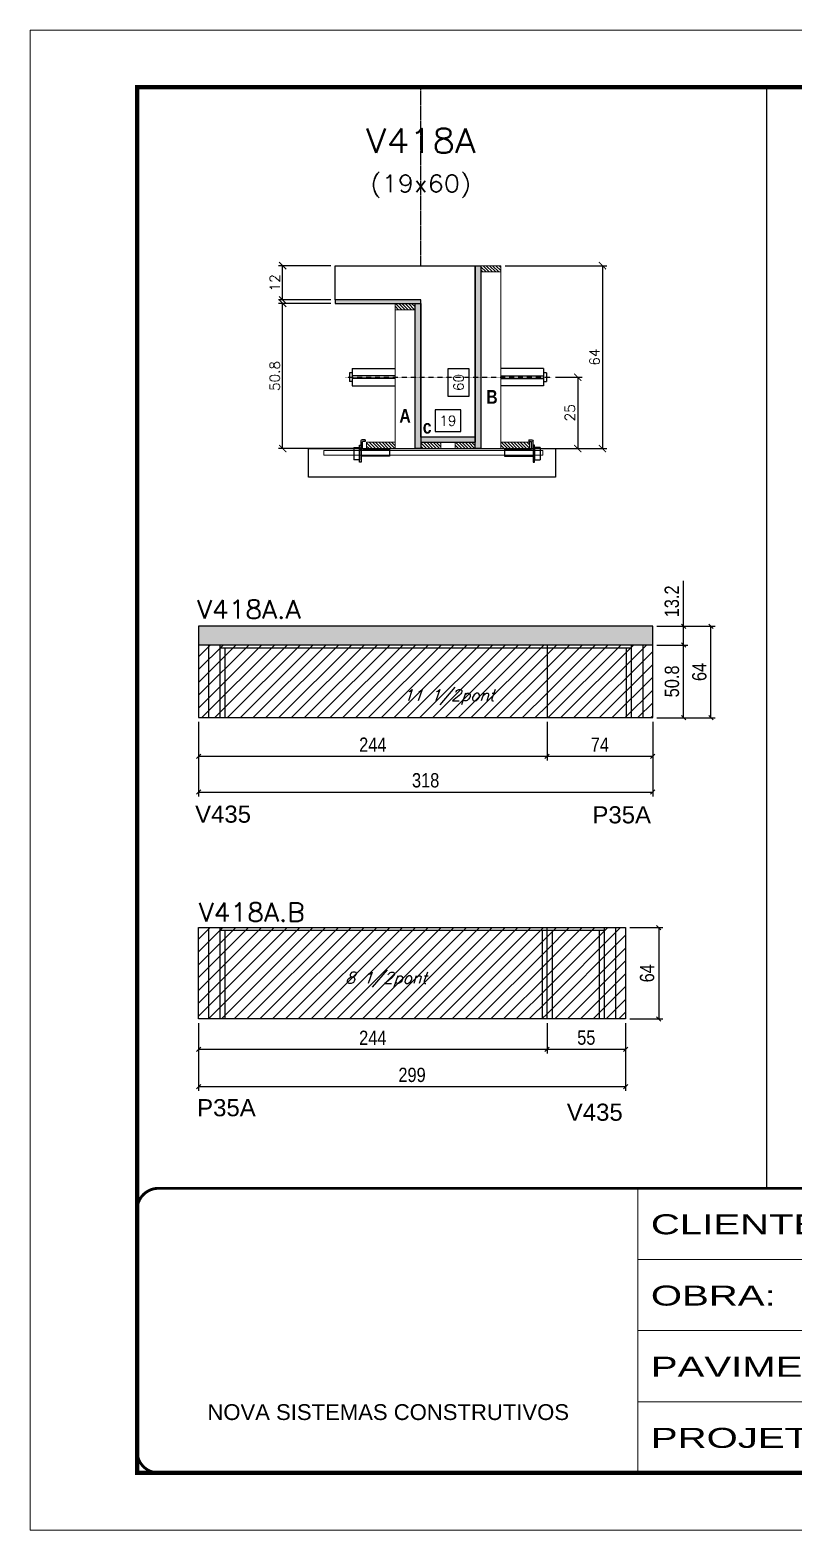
# Model space of a CAD drawing. Extents: x 137137 to 143418, y 10464 to 34486.
# Drawn here: x 140307 to 140842, y 24247 to 25297 of the extents above; entities that cross this region are included whole.
import ezdxf
from ezdxf.enums import TextEntityAlignment as Align

# ---------------------------------------------------------------- set-up
doc = ezdxf.new("R2010")
doc.units = 0
for name, pattern in [('CONTINUO', [0]), ('DASHED', [0.75, 0.5, -0.25]), ('HIDDEN', [0.375, 0.25, -0.125])]:
    doc.linetypes.add(name, pattern=pattern)
for name, color, linetype in [('5', 5, 'Continuous'), ('barrote', 251, 'Continuous'), ('COTA', 241, 'Continuous'), ('Cota Seção (2x)', 4, 'Continuous'), ('detalhes', 4, 'Continuous'), ('Painéis', 200, 'Continuous'), ('presilha', 1, 'Continuous'), ('Reaproveitamento', 251, 'Continuous'), ('SARR_2.2x7', 40, 'Continuous'), ('SARR_3.5x7', 81, 'Continuous'), ('TENSOR', 3, 'Continuous'), ('texto', 7, 'Continuous'), ('Texto de Titulo', 7, 'Continuous'), ('Texto Qtd Sarr', 242, 'Continuous')]:
    doc.layers.add(name, color=color, linetype=linetype)
for name, color, linetype, lineweight in [('CONCRETO', 251, 'Continuous', 25), ('Folhas', 255, 'Continuous', 9), ('Hachura', 251, 'Continuous', 9), ('Madeira', 126, 'Continuous', 18), ('SARRAFO DE PRESSAO', 251, 'DASHED', 9), ('SCO-___-LAJ', 2, 'Continuous', 0), ('Texto Seção', 7, 'Continuous', 15)]:
    doc.layers.add(name, color=color, linetype=linetype, lineweight=lineweight)
doc.styles.add('ARIAL', font='arial.ttf')
doc.styles.add('COTA TECNICA', font='techl___.ttf', dxfattribs={"height": 10})
doc.styles.add('REGUA-120', font='ROMANS.shx', dxfattribs={"height": 15})
doc.styles.add('Romans', font='romans.shx')
doc.styles.get("Standard").update_dxf_attribs({"font": 'arial.ttf'})
doc.styles.add('TECNICA', font='techb___.ttf', dxfattribs={"height": 10})
doc.styles.add('Tecnologia', font='')
doc.styles.get('Tecnologia').set_extended_font_data('Forgotten Futurist')
doc.dimstyles.new('Cota Seção (2x)', dxfattribs={"dimtxt": 7, "dimasz": 5, "dimexe": 3, "dimexo": 3, "dimgap": 2, "dimtad": 3, "dimdec": 1, "dimlfac": 0.5, "dimzin": 12, "dimdsep": 46, "dimtxsty": 'Romans', "dimblk": 'ARCHTICK', "dimcen": 0, "dimclrd": 4, "dimclre": 4, "dimclrt": 1, "dimadec": 1, "dimazin": 3, "dimtfac": 1, "dimtdec": 1, "dimtmove": 0, "dimatfit": 3, "dimldrblk": 'OBLIQUE', "dimfxl": 1, "dimtolj": 1, "dimtzin": 12, "dimarcsym": 0})
doc.dimstyles.new('Cota Seção interna', dxfattribs={"dimtxt": 7, "dimasz": 6, "dimexe": 0.18, "dimexo": 2, "dimgap": -4, "dimtad": 3, "dimdec": 1, "dimlfac": 0.5, "dimzin": 12, "dimdsep": 46, "dimtxsty": 'Romans', "dimblk": 'ARCHTICK', "dimcen": 0.09, "dimse1": 1, "dimse2": 1, "dimsd1": 1, "dimsd2": 1, "dimclrd": 180, "dimclre": 5, "dimclrt": 1, "dimadec": 0, "dimazin": 3, "dimtfac": 1, "dimtdec": 1, "dimtofl": 0, "dimtmove": 0, "dimatfit": 3, "dimldrblk": 'ARCHTICK', "dimfxl": 1, "dimtolj": 1, "dimtzin": 0, "dimarcsym": 0})
doc.dimstyles.new('PAINEL', dxfattribs={"dimtxt": 10, "dimasz": 3, "dimexe": 3, "dimexo": 3, "dimgap": 3, "dimtad": 1, "dimdec": 1, "dimzin": 12, "dimdsep": 46, "dimtxsty": 'COTA TECNICA', "dimblk1": 'OBLIQUE', "dimblk2": 'OBLIQUE', "dimsah": 1, "dimcen": 0.9, "dimclrd": 4, "dimclre": 4, "dimclrt": 240, "dimadec": 1, "dimazin": 3, "dimtfac": 1, "dimtdec": 1, "dimtmove": 0, "dimatfit": 3, "dimfxl": 1, "dimtolj": 1, "dimtzin": 12, "dimarcsym": 0})

# ---------------------------------------------------------------- blocks, each defined once
blk = doc.blocks.new('9999999999')
at = {"color": 30, "linetype": 'CONTINUO'}
for p, q in [((98564.6, 34230.2), (98564.6, 34429.4)), ((98564.6, 34379.6), (99584, 34379.6)), ((98564.6, 34329.8), (99488, 34329.8)), ((98564.6, 34280), (99488, 34280))]:
    blk.add_line(p, q, dxfattribs=at)
at = {"color": 30, "linetype": 'CONTINUO', "const_width": 2}
blk.add_lwpolyline([(99584, 34230.2), (99584, 34414.4, 0.414214), (99569, 34429.4), (98229, 34429.4, 0.414214), (98214, 34414.4), (98214, 34245.2, 0.414214), (98229, 34230.2), (99584, 34230.2)], format="xyb", dxfattribs=at)
at = {"layer": 'Folhas'}
blk.add_lwpolyline([(98139, 34190.2), (99624, 34190.2), (99624, 35240.2), (98139, 35240.2)], close=True, dxfattribs=at)
at = {"layer": 'Folhas', "color": 30, "const_width": 3}
blk.add_lwpolyline([(98214, 34230.2), (99584, 34230.2), (99584, 35200.2), (98214, 35200.2)], close=True, dxfattribs=at)
at = {"color": 7, "linetype": 'Continuous', "ltscale": 5, "style": 'ARIAL'}
blk.add_text('NOVA SISTEMAS CONSTRUTIVOS', height=11.059, dxfattribs=at).set_placement((98263.2, 34267.2))
at = {"layer": 'Folhas', "color": 7, "style": 'Tecnologia', "width": 1.5}
for s, p in [('CLIENTE:', (98573.7, 34397.2)), ('OBRA:', (98573.7, 34347.3)), ('PAVIMENTO:', (98573.7, 34297.5)), ('PROJETO:', (98573.7, 34247.7))]:
    blk.add_text(s, height=14, dxfattribs=at).set_placement(p)
blk = doc.blocks.new('_Oblique')
at = {"color": 0, "linetype": 'ByBlock', "lineweight": -2}
blk.add_line((-0.5, -0.5), (0.5, 0.5), dxfattribs=at)
blk = doc.blocks.new('*D1209')
at = {"layer": 'COTA', "color": 4, "linetype": 'ByBlock', "lineweight": -2, "transparency": 16777216}
for p, q in [((140425.3, 24812.8), (140425.3, 24760.7)), ((140743.3, 24812.8), (140743.3, 24760.7)), ((140425.3, 24763.7), (140743.3, 24763.7))]:
    blk.add_line(p, q, dxfattribs=at)
at = {"layer": 'Defpoints', "color": 0, "linetype": 'ByBlock', "transparency": 16777216}
for p in [(140425.3, 24815.8), (140743.3, 24815.8), (140743.3, 24763.7)]:
    blk.add_point(p, dxfattribs=at)
at = {"layer": 'COTA', "color": 4, "linetype": 'ByBlock', "lineweight": -2, "transparency": 16777216, "xscale": 3, "yscale": 3, "zscale": 3, "rotation": 180}
blk.add_blockref('_Oblique', (140425.3, 24763.7), dxfattribs=at)
at = {"layer": 'COTA', "color": 4, "linetype": 'ByBlock', "lineweight": -2, "transparency": 16777216, "xscale": 3, "yscale": 3, "zscale": 3}
blk.add_blockref('_Oblique', (140743.3, 24763.7), dxfattribs=at)
at = {"layer": 'COTA', "color": 240, "linetype": 'ByBlock', "transparency": 16777216, "insert": (140584.3, 24771.9), "char_height": 10, "attachment_point": 5, "style": 'COTA TECNICA'}
blk.add_mtext('\\A1;318', dxfattribs=at)
blk = doc.blocks.new('*D1210')
at = {"layer": 'COTA', "color": 4, "linetype": 'ByBlock', "lineweight": -2, "transparency": 16777216}
for p, q in [((140425.3, 24601.9), (140425.3, 24554.6)), ((140724.3, 24601.9), (140724.3, 24554.6)), ((140425.3, 24557.6), (140724.3, 24557.6))]:
    blk.add_line(p, q, dxfattribs=at)
at = {"layer": 'Defpoints', "color": 0, "linetype": 'ByBlock', "transparency": 16777216}
for p in [(140425.3, 24604.9), (140724.3, 24604.9), (140724.3, 24557.6)]:
    blk.add_point(p, dxfattribs=at)
at = {"layer": 'COTA', "color": 4, "linetype": 'ByBlock', "lineweight": -2, "transparency": 16777216, "xscale": 3, "yscale": 3, "zscale": 3, "rotation": 180}
blk.add_blockref('_Oblique', (140425.3, 24557.6), dxfattribs=at)
at = {"layer": 'COTA', "color": 4, "linetype": 'ByBlock', "lineweight": -2, "transparency": 16777216, "xscale": 3, "yscale": 3, "zscale": 3}
blk.add_blockref('_Oblique', (140724.3, 24557.6), dxfattribs=at)
at = {"layer": 'COTA', "color": 240, "linetype": 'ByBlock', "transparency": 16777216, "insert": (140574.8, 24565.7), "char_height": 10, "attachment_point": 5, "style": 'COTA TECNICA'}
blk.add_mtext('\\A1;299', dxfattribs=at)
blk = doc.blocks.new('*D1211')
at = {"layer": 'COTA', "color": 4, "linetype": 'ByBlock', "lineweight": -2, "transparency": 16777216}
for p, q in [((140746.3, 24866.6), (140767.9, 24866.6)), ((140764.9, 24815.8), (140764.9, 24866.6)), ((140746.3, 24815.8), (140767.9, 24815.8))]:
    blk.add_line(p, q, dxfattribs=at)
at = {"layer": 'Defpoints', "color": 0, "linetype": 'ByBlock', "transparency": 16777216}
for p in [(140743.3, 24866.6), (140764.9, 24866.6), (140743.3, 24815.8)]:
    blk.add_point(p, dxfattribs=at)
at = {"layer": 'COTA', "color": 4, "linetype": 'ByBlock', "lineweight": -2, "transparency": 16777216, "xscale": 3, "yscale": 3, "zscale": 3}
for p, rotation in [((140764.9, 24866.6), 90), ((140764.9, 24815.8), 270)]:
    blk.add_blockref('_Oblique', p, dxfattribs=dict(at, rotation=rotation))
at = {"layer": 'COTA', "color": 240, "linetype": 'ByBlock', "transparency": 16777216, "insert": (140756.8, 24841.2), "char_height": 10, "attachment_point": 5, "rotation": 90, "style": 'COTA TECNICA'}
blk.add_mtext('\\A1;50.8', dxfattribs=at)
blk = doc.blocks.new('*D1212')
at = {"layer": 'COTA', "color": 4, "linetype": 'ByBlock', "lineweight": -2, "transparency": 16777216}
for p, q in [((140764.9, 24879.8), (140764.9, 24911.5)), ((140746.3, 24879.8), (140767.9, 24879.8)), ((140764.9, 24866.6), (140764.9, 24879.8)), ((140746.3, 24866.6), (140767.9, 24866.6))]:
    blk.add_line(p, q, dxfattribs=at)
at = {"layer": 'Defpoints', "color": 0, "linetype": 'ByBlock', "transparency": 16777216}
for p in [(140743.3, 24879.8), (140764.9, 24879.8), (140743.3, 24866.6)]:
    blk.add_point(p, dxfattribs=at)
at = {"layer": 'COTA', "color": 4, "linetype": 'ByBlock', "lineweight": -2, "transparency": 16777216, "xscale": 3, "yscale": 3, "zscale": 3}
for p, rotation in [((140764.9, 24879.8), 90), ((140764.9, 24866.6), 270)]:
    blk.add_blockref('_Oblique', p, dxfattribs=dict(at, rotation=rotation))
at = {"layer": 'COTA', "color": 240, "linetype": 'ByBlock', "transparency": 16777216, "insert": (140756.7, 24897.2), "char_height": 10, "attachment_point": 5, "rotation": 90, "style": 'COTA TECNICA'}
blk.add_mtext('\\A1;13.2', dxfattribs=at)
blk = doc.blocks.new('*D1213')
at = {"layer": 'COTA', "color": 4, "linetype": 'ByBlock', "lineweight": -2, "transparency": 16777216}
for p, q in [((140746.3, 24879.8), (140787.1, 24879.8)), ((140784.1, 24815.8), (140784.1, 24879.8)), ((140746.3, 24815.8), (140787.1, 24815.8))]:
    blk.add_line(p, q, dxfattribs=at)
at = {"layer": 'Defpoints', "color": 0, "linetype": 'ByBlock', "transparency": 16777216}
for p in [(140743.3, 24879.8), (140784.1, 24879.8), (140743.3, 24815.8)]:
    blk.add_point(p, dxfattribs=at)
at = {"layer": 'COTA', "color": 4, "linetype": 'ByBlock', "lineweight": -2, "transparency": 16777216, "xscale": 3, "yscale": 3, "zscale": 3}
for p, rotation in [((140784.1, 24879.8), 90), ((140784.1, 24815.8), 270)]:
    blk.add_blockref('_Oblique', p, dxfattribs=dict(at, rotation=rotation))
at = {"layer": 'COTA', "color": 240, "linetype": 'ByBlock', "transparency": 16777216, "insert": (140776, 24847.8), "char_height": 10, "attachment_point": 5, "rotation": 90, "style": 'COTA TECNICA'}
blk.add_mtext('\\A1;64', dxfattribs=at)
blk = doc.blocks.new('*D1214')
at = {"layer": 'COTA', "color": 4, "linetype": 'ByBlock', "lineweight": -2, "transparency": 16777216}
for p, q in [((140727.3, 24668.9), (140750.5, 24668.9)), ((140747.5, 24668.9), (140747.5, 24604.9)), ((140727.3, 24604.9), (140750.5, 24604.9))]:
    blk.add_line(p, q, dxfattribs=at)
at = {"layer": 'Defpoints', "color": 0, "linetype": 'ByBlock', "transparency": 16777216}
for p in [(140724.3, 24668.9), (140724.3, 24604.9), (140747.5, 24604.9)]:
    blk.add_point(p, dxfattribs=at)
at = {"layer": 'COTA', "color": 4, "linetype": 'ByBlock', "lineweight": -2, "transparency": 16777216, "xscale": 3, "yscale": 3, "zscale": 3}
for p, rotation in [((140747.5, 24668.9), 90), ((140747.5, 24604.9), 270)]:
    blk.add_blockref('_Oblique', p, dxfattribs=dict(at, rotation=rotation))
at = {"layer": 'COTA', "color": 240, "linetype": 'ByBlock', "transparency": 16777216, "insert": (140739.4, 24636.9), "char_height": 10, "attachment_point": 5, "rotation": 90, "style": 'COTA TECNICA'}
blk.add_mtext('\\A1;64', dxfattribs=at)
blk = doc.blocks.new('*D1215')
at = {"layer": 'COTA', "color": 4, "linetype": 'ByBlock', "lineweight": -2, "transparency": 16777216}
for p, q in [((140425.3, 24812.8), (140425.3, 24785.8)), ((140669.3, 24812.8), (140669.3, 24785.8)), ((140425.3, 24788.8), (140669.3, 24788.8))]:
    blk.add_line(p, q, dxfattribs=at)
at = {"layer": 'Defpoints', "color": 0, "linetype": 'ByBlock', "transparency": 16777216}
for p in [(140425.3, 24815.8), (140669.3, 24815.8), (140669.3, 24788.8)]:
    blk.add_point(p, dxfattribs=at)
at = {"layer": 'COTA', "color": 4, "linetype": 'ByBlock', "lineweight": -2, "transparency": 16777216, "xscale": 3, "yscale": 3, "zscale": 3, "rotation": 180}
blk.add_blockref('_Oblique', (140425.3, 24788.8), dxfattribs=at)
at = {"layer": 'COTA', "color": 4, "linetype": 'ByBlock', "lineweight": -2, "transparency": 16777216, "xscale": 3, "yscale": 3, "zscale": 3}
blk.add_blockref('_Oblique', (140669.3, 24788.8), dxfattribs=at)
at = {"layer": 'COTA', "color": 240, "linetype": 'ByBlock', "transparency": 16777216, "insert": (140547.3, 24796.9), "char_height": 10, "attachment_point": 5, "style": 'COTA TECNICA'}
blk.add_mtext('\\A1;244', dxfattribs=at)
blk = doc.blocks.new('*D1216')
at = {"layer": 'COTA', "color": 4, "linetype": 'ByBlock', "lineweight": -2, "transparency": 16777216}
for p, q in [((140669.3, 24812.8), (140669.3, 24785.8)), ((140743.3, 24812.8), (140743.3, 24785.8)), ((140669.3, 24788.8), (140743.3, 24788.8))]:
    blk.add_line(p, q, dxfattribs=at)
at = {"layer": 'Defpoints', "color": 0, "linetype": 'ByBlock', "transparency": 16777216}
for p in [(140669.3, 24815.8), (140743.3, 24815.8), (140743.3, 24788.8)]:
    blk.add_point(p, dxfattribs=at)
at = {"layer": 'COTA', "color": 4, "linetype": 'ByBlock', "lineweight": -2, "transparency": 16777216, "xscale": 3, "yscale": 3, "zscale": 3, "rotation": 180}
blk.add_blockref('_Oblique', (140669.3, 24788.8), dxfattribs=at)
at = {"layer": 'COTA', "color": 4, "linetype": 'ByBlock', "lineweight": -2, "transparency": 16777216, "xscale": 3, "yscale": 3, "zscale": 3}
blk.add_blockref('_Oblique', (140743.3, 24788.8), dxfattribs=at)
at = {"layer": 'COTA', "color": 240, "linetype": 'ByBlock', "transparency": 16777216, "insert": (140706.3, 24796.9), "char_height": 10, "attachment_point": 5, "style": 'COTA TECNICA'}
blk.add_mtext('\\A1;74', dxfattribs=at)
blk = doc.blocks.new('*D1217')
at = {"layer": 'COTA', "color": 4, "linetype": 'ByBlock', "lineweight": -2, "transparency": 16777216}
for p, q in [((140425.3, 24601.9), (140425.3, 24580.7)), ((140669.3, 24601.9), (140669.3, 24580.7)), ((140425.3, 24583.7), (140669.3, 24583.7))]:
    blk.add_line(p, q, dxfattribs=at)
at = {"layer": 'Defpoints', "color": 0, "linetype": 'ByBlock', "transparency": 16777216}
for p in [(140425.3, 24604.9), (140669.3, 24604.9), (140669.3, 24583.7)]:
    blk.add_point(p, dxfattribs=at)
at = {"layer": 'COTA', "color": 4, "linetype": 'ByBlock', "lineweight": -2, "transparency": 16777216, "xscale": 3, "yscale": 3, "zscale": 3, "rotation": 180}
blk.add_blockref('_Oblique', (140425.3, 24583.7), dxfattribs=at)
at = {"layer": 'COTA', "color": 4, "linetype": 'ByBlock', "lineweight": -2, "transparency": 16777216, "xscale": 3, "yscale": 3, "zscale": 3}
blk.add_blockref('_Oblique', (140669.3, 24583.7), dxfattribs=at)
at = {"layer": 'COTA', "color": 240, "linetype": 'ByBlock', "transparency": 16777216, "insert": (140547.3, 24591.7), "char_height": 10, "attachment_point": 5, "style": 'COTA TECNICA'}
blk.add_mtext('\\A1;244', dxfattribs=at)
blk = doc.blocks.new('*D1218')
at = {"layer": 'COTA', "color": 4, "linetype": 'ByBlock', "lineweight": -2, "transparency": 16777216}
for p, q in [((140669.3, 24601.9), (140669.3, 24580.7)), ((140724.3, 24601.9), (140724.3, 24580.7)), ((140669.3, 24583.7), (140724.3, 24583.7))]:
    blk.add_line(p, q, dxfattribs=at)
at = {"layer": 'Defpoints', "color": 0, "linetype": 'ByBlock', "transparency": 16777216}
for p in [(140669.3, 24604.9), (140724.3, 24604.9), (140724.3, 24583.7)]:
    blk.add_point(p, dxfattribs=at)
at = {"layer": 'COTA', "color": 4, "linetype": 'ByBlock', "lineweight": -2, "transparency": 16777216, "xscale": 3, "yscale": 3, "zscale": 3, "rotation": 180}
blk.add_blockref('_Oblique', (140669.3, 24583.7), dxfattribs=at)
at = {"layer": 'COTA', "color": 4, "linetype": 'ByBlock', "lineweight": -2, "transparency": 16777216, "xscale": 3, "yscale": 3, "zscale": 3}
blk.add_blockref('_Oblique', (140724.3, 24583.7), dxfattribs=at)
at = {"layer": 'COTA', "color": 240, "linetype": 'ByBlock', "transparency": 16777216, "insert": (140696.8, 24591.8), "char_height": 10, "attachment_point": 5, "style": 'COTA TECNICA'}
blk.add_mtext('\\A1;55', dxfattribs=at)
blk = doc.blocks.new('titulo1')
at = {"layer": 'Defpoints', "color": 252, "linetype": 'HIDDEN', "ltscale": 2}
blk.add_line((0, 0), (0, 125), dxfattribs=at)
at = {"layer": 'Defpoints', "style": 'Romans', "oblique": 15}
blk.add_attdef('FOLHA', text='', height=10, dxfattribs=at).set_placement((0, 15.6), align=Align.MIDDLE_CENTER)
at = {"layer": 'Texto Qtd Sarr', "color": 3, "style": 'Romans', "oblique": 15}
for tag, height, p in [('TITULO', 17, (0, 71.4)), ('SEÇÃO', 12, (0, 41.5))]:
    blk.add_attdef(tag, text='', height=height, dxfattribs=at).set_placement(p, align=Align.MIDDLE_CENTER)
blk = doc.blocks.new('_ArchTick')
at = {"color": 0, "linetype": 'ByBlock', "const_width": 0.15}
blk.add_lwpolyline([(-0.5, -0.5), (0.5, 0.5)], dxfattribs=at)
blk = doc.blocks.new('*D1219')
at = {"layer": 'COTA', "color": 4, "lineweight": -2, "transparency": 16777216}
for p, q in [((140517.9, 25105.8), (140481.2, 25105.8)), ((140484.2, 25004.2), (140484.2, 25105.8)), ((140535.5, 25004.2), (140481.2, 25004.2))]:
    blk.add_line(p, q, dxfattribs=at)
at = {"layer": 'Defpoints', "color": 0, "transparency": 16777216}
for p in [(140484.2, 25105.8), (140520.9, 25105.8), (140538.5, 25004.2)]:
    blk.add_point(p, dxfattribs=at)
at = {"layer": 'COTA', "color": 4, "lineweight": -2, "transparency": 16777216, "xscale": 5, "yscale": 5, "zscale": 5}
for p, rotation in [((140484.2, 25105.8), 90), ((140484.2, 25004.2), 270)]:
    blk.add_blockref('_ArchTick', p, dxfattribs=dict(at, rotation=rotation))
at = {"layer": 'COTA', "color": 1, "transparency": 16777216, "insert": (140478.7, 25055), "char_height": 7, "attachment_point": 5, "rotation": 90, "style": 'Romans'}
blk.add_mtext('\\A1;50.8', dxfattribs=at)
blk = doc.blocks.new('*D1220')
at = {"layer": 'COTA', "color": 4, "lineweight": -2, "transparency": 16777216}
for p, q in [((140517.9, 25132.2), (140481.2, 25132.2)), ((140484.2, 25108.2), (140484.2, 25132.2)), ((140517.9, 25108.2), (140481.2, 25108.2))]:
    blk.add_line(p, q, dxfattribs=at)
at = {"layer": 'Defpoints', "color": 0, "transparency": 16777216}
for p in [(140484.2, 25132.2), (140520.9, 25132.2), (140520.9, 25108.2)]:
    blk.add_point(p, dxfattribs=at)
at = {"layer": 'COTA', "color": 4, "lineweight": -2, "transparency": 16777216, "xscale": 5, "yscale": 5, "zscale": 5}
for p, rotation in [((140484.2, 25132.2), 90), ((140484.2, 25108.2), 270)]:
    blk.add_blockref('_ArchTick', p, dxfattribs=dict(at, rotation=rotation))
at = {"layer": 'COTA', "color": 1, "transparency": 16777216, "insert": (140478.7, 25120.2), "char_height": 7, "attachment_point": 5, "rotation": 90, "style": 'Romans'}
blk.add_mtext('\\A1;12', dxfattribs=at)
blk = doc.blocks.new('*D1221')
at = {"layer": 'Cota Seção (2x)', "color": 180, "lineweight": -2, "transparency": 16777216}
for p, q in [((140614.9, 25059.9), (140599.9, 25059.9)), ((140599.9, 25059.9), (140599.9, 25040.9)), ((140614.9, 25040.9), (140614.9, 25059.9)), ((140599.9, 25040.9), (140614.9, 25040.9))]:
    blk.add_line(p, q, dxfattribs=at)
at = {"layer": 'Defpoints', "color": 0, "transparency": 16777216}
for p in [(140580.9, 25132.2), (140618.9, 25132.2), (140580.9, 25012.2)]:
    blk.add_point(p, dxfattribs=at)
at = {"layer": 'Cota Seção (2x)', "color": 1, "transparency": 16777216, "insert": (140607.4, 25050.4), "char_height": 7, "attachment_point": 5, "rotation": 90, "style": 'Romans'}
blk.add_mtext('\\A1;60', dxfattribs=at)
blk = doc.blocks.new('PRESILHA METÁLICA 1')
at = {"layer": 'presilha'}
for p, q in [((7.5, 10.6), (7.5, 19.9)), ((12, 21), (8.6, 21)), ((9, 11.6), (9, 18.9)), ((12, 19.5), (9.6, 19.5)), ((12, 21), (12, 19.5)), ((0, 13), (6, 13)), ((0, 13), (0, 0)), ((6, 0), (0, 0)), ((6, 15.5), (7.5, 15.5)), ((6, -2.5), (6, 15.5)), ((6, 13), (6, 0)), ((7.5, 15.5), (7.5, -2.5)), ((37.5, 4.1), (7.5, 4.1)), ((37.5, 11), (9.6, 11)), ((37.5, 11), (37.5, 4.1)), ((7.5, -2.5), (6, -2.5))]:
    blk.add_line(p, q, dxfattribs=at)
for centre, radius, start, end in [((8.6, 19.9), 1.14, 90, 180), ((9.6, 18.9), 0.57, 90, 180), ((9.6, 11.6), 0.57, 180, 270)]:
    blk.add_arc(centre, radius, start, end, dxfattribs=at)
blk = doc.blocks.new('*D1222')
at = {"layer": 'Cota Seção (2x)', "color": 180, "lineweight": -2, "transparency": 16777216}
for p, q in [((140608.9, 25031.2), (140590.9, 25031.2)), ((140590.9, 25031.2), (140590.9, 25016.2)), ((140608.9, 25016.2), (140608.9, 25031.2)), ((140590.9, 25016.2), (140608.9, 25016.2))]:
    blk.add_line(p, q, dxfattribs=at)
at = {"layer": 'Defpoints', "color": 0, "transparency": 16777216}
for p in [(140580.9, 25012.2), (140580.9, 25004.2), (140618.9, 25004.2)]:
    blk.add_point(p, dxfattribs=at)
at = {"layer": 'Cota Seção (2x)', "color": 1, "transparency": 16777216, "insert": (140599.9, 25023.7), "char_height": 7, "attachment_point": 5, "style": 'Romans'}
blk.add_mtext('\\A1;19', dxfattribs=at)
blk = doc.blocks.new('*D1223')
at = {"layer": 'COTA', "color": 4, "lineweight": -2, "transparency": 16777216}
for p, q in [((140639.9, 25132.2), (140711.1, 25132.2)), ((140708.1, 25132.2), (140708.1, 25004.2)), ((140639.9, 25004.2), (140711.1, 25004.2))]:
    blk.add_line(p, q, dxfattribs=at)
at = {"layer": 'Defpoints', "color": 0, "transparency": 16777216}
for p in [(140636.9, 25132.2), (140636.9, 25004.2), (140708.1, 25004.2)]:
    blk.add_point(p, dxfattribs=at)
at = {"layer": 'COTA', "color": 4, "lineweight": -2, "transparency": 16777216, "xscale": 5, "yscale": 5, "zscale": 5}
for p, rotation in [((140708.1, 25132.2), 90), ((140708.1, 25004.2), 270)]:
    blk.add_blockref('_ArchTick', p, dxfattribs=dict(at, rotation=rotation))
at = {"layer": 'COTA', "color": 1, "transparency": 16777216, "insert": (140702.6, 25068.2), "char_height": 7, "attachment_point": 5, "rotation": 90, "style": 'Romans'}
blk.add_mtext('\\A1;64', dxfattribs=at)
blk = doc.blocks.new('*D1242')
at = {"layer": 'COTA', "color": 4, "lineweight": -2, "transparency": 16777216}
for p, q in [((140675.2, 25054.1), (140693.8, 25054.1)), ((140690.8, 25054.1), (140690.8, 25004.2)), ((140675.2, 25004.2), (140693.8, 25004.2))]:
    blk.add_line(p, q, dxfattribs=at)
at = {"layer": 'Defpoints', "color": 0, "transparency": 16777216}
for p in [(140672.2, 25054.1), (140672.2, 25004.2), (140690.8, 25004.2)]:
    blk.add_point(p, dxfattribs=at)
at = {"layer": 'COTA', "color": 4, "lineweight": -2, "transparency": 16777216, "xscale": 5, "yscale": 5, "zscale": 5}
for p, rotation in [((140690.8, 25054.1), 90), ((140690.8, 25004.2), 270)]:
    blk.add_blockref('_ArchTick', p, dxfattribs=dict(at, rotation=rotation))
at = {"layer": 'COTA', "color": 1, "transparency": 16777216, "insert": (140685.3, 25029.2), "char_height": 7, "attachment_point": 5, "rotation": 90, "style": 'Romans'}
blk.add_mtext('\\A1;25', dxfattribs=at)

msp = doc.modelspace()

# ---------------------------------------------------------------- hatches: boundary and pattern name
at = {"layer": 'COTA', "linetype": 'ByBlock'}
h = msp.add_hatch(dxfattribs=at)
h.set_pattern_fill('AR-CONC', color=256, scale=0.03)
h.set_pattern_definition([(50, (1571.5, -6891.4506), (5.46554007, -0.47817257), [0.5715, -6.2865]), (355, (1571.5, -6891.4506), (-1.05730264, 5.73170536), [0.4572, -5.02921753]), (100.4514447, (1571.9555, -6891.4905), (4.40823741, 5.25353256), [0.48570026, -5.34270734]), (46.1842, (1571.5, -6889.9266), (8.13237123, -1.26126984), [0.85725, -9.42975]), (96.6355576, (1572.178, -6890.032), (7.122124, 7.42278374), [0.7285507, -8.01406824]), (351.184151, (1571.5, -6889.927), (7.122124, 7.42278374), [0.685799, -7.54379196]), (21, (1572.262, -6890.3076), (4.54843174, -3.06795595), [0.5715, -6.2865]), (326, (1572.262, -6890.3076), (1.85406085, 5.52563898), [0.4572, -5.0292]), (71.451445, (1572.641, -6890.5633), (6.40249258, 2.45768307), [0.48570026, -5.34269813]), (37.5, (1571.5, -6891.4506), (0.092658098, 2.536651166), [0, -4.96824, 0, -5.1054, 0, -5.04825]), (7.5, (1571.5, -6891.4506), (2.004589875, 3.005417245), [0, -2.91084, 0, -4.85394, 0, -1.92405]), (327.5, (1569.8007, -6891.4506), (4.067717855, -0.17186232), [0, -1.905, 0, -5.9436, 0, -7.8867]), (317.5, (1569.0387, -6891.4506), (4.44387544, 0.76279473), [0, -2.4765, 0, -3.94716, 0, -5.6007])])
h.paths.add_polyline_path([(140743.32, 24866.61), (140743.32, 24879.81), (140425.32, 24879.81), (140425.32, 24866.61)])
at = {"layer": 'Hachura'}
h = msp.add_hatch(color=256, dxfattribs=at)
h.dxf.hatch_style = 1
h.paths.add_polyline_path([(140618.93, 25132.18), (140622.93, 25132.18), (140622.93, 25004.18), (140618.93, 25004.18)])
h = msp.add_hatch(dxfattribs=at)
h.set_pattern_fill('ANSI31', color=256, scale=0.5, angle=270, style=0)
h.set_pattern_definition([(315, (163430.751, 16824.5315), (1.12253202, 1.12253202), [])])
h.paths.add_polyline_path([(140636.93, 25127.78), (140636.93, 25132.18), (140622.93, 25132.18), (140622.93, 25127.78)])
h = msp.add_hatch(color=256, dxfattribs=at)
h.dxf.hatch_style = 1
h.paths.add_polyline_path([(140580.93, 25105.78), (140580.93, 25108.18), (140520.93, 25108.18), (140520.93, 25105.78)])
h = msp.add_hatch(dxfattribs=at)
h.set_pattern_fill('ANSI31', color=256, scale=0.5, angle=270, style=0)
h.set_pattern_definition([(315, (163490.751, 16798.1315), (1.12253202, 1.12253202), [])])
h.paths.add_polyline_path([(140576.93, 25101.38), (140576.93, 25105.78), (140562.93, 25105.78), (140562.93, 25101.38)])
h = msp.add_hatch(color=256, dxfattribs=at)
h.dxf.hatch_style = 1
h.paths.add_polyline_path([(140576.93, 25105.78), (140580.93, 25105.78), (140580.93, 25004.18), (140576.93, 25004.18)])
h = msp.add_hatch(color=256, dxfattribs=at)
h.dxf.hatch_style = 1
h.paths.add_polyline_path([(140618.93, 25008.58), (140618.93, 25012.18), (140580.93, 25012.18), (140580.93, 25008.58)])
h = msp.add_hatch(dxfattribs=at)
h.set_pattern_fill('ANSI31', color=256, scale=0.5, angle=270, style=0)
h.set_pattern_definition([(315, (163490.751, 16774.5315), (1.12253202, 1.12253202), [])])
h.paths.add_polyline_path([(140542.93, 25004.18), (140542.93, 25008.58), (140562.93, 25008.58), (140562.93, 25004.18)])
h = msp.add_hatch(dxfattribs=at)
h.set_pattern_fill('ANSI31', color=256, scale=0.5, angle=270, style=0)
h.set_pattern_definition([(315, (163499.551, 16774.5315), (1.12253202, 1.12253202), [])])
h.paths.add_polyline_path([(140580.93, 25004.18), (140580.93, 25008.58), (140594.93, 25008.58), (140594.93, 25004.18)])
h = msp.add_hatch(dxfattribs=at)
h.set_pattern_fill('ANSI31', color=256, scale=0.5, angle=270, style=0)
h.set_pattern_definition([(315, (163499.5531, 16774.5315), (1.12253202, 1.12253202), [])])
h.paths.add_polyline_path([(140618.93, 25004.18), (140618.93, 25008.58), (140604.93, 25008.58), (140604.93, 25004.18)])
h = msp.add_hatch(dxfattribs=at)
h.set_pattern_fill('ANSI31', color=256, scale=0.5, angle=270, style=0)
h.set_pattern_definition([(315, (163396.751, 16774.5315), (1.12253202, 1.12253202), [])])
h.paths.add_polyline_path([(140636.93, 25004.18), (140636.93, 25008.58), (140656.93, 25008.58), (140656.93, 25004.18)])
at = {"layer": 'Reaproveitamento', "linetype": 'ByBlock'}
h = msp.add_hatch(dxfattribs=at)
h.set_pattern_fill('ANSI31', color=256, scale=2)
h.paths.add_polyline_path([(140669.32, 24866.61), (140425.32, 24866.61), (140425.32, 24815.81), (140669.32, 24815.81)])
h.paths.add_polyline_path([(140560.2, 24822.23), (140634.3, 24822.23), (140639.8, 24838.2), (140565.7, 24838.2)], flags=24)
h = msp.add_hatch(dxfattribs=at)
h.set_pattern_fill('ANSI31', color=256, scale=2)
h.paths.add_polyline_path([(140743.32, 24866.61), (140669.32, 24866.61), (140669.32, 24815.81), (140743.32, 24815.81)])
h = msp.add_hatch(dxfattribs=at)
h.set_pattern_fill('ANSI31', color=256, scale=2)
h.paths.add_polyline_path([(140669.32, 24668.94), (140425.32, 24668.94), (140425.32, 24604.94), (140669.32, 24604.94)])
h.paths.add_polyline_path([(140520.21, 24624.42), (140587.83, 24624.42), (140593.33, 24640.4), (140525.71, 24640.4)], flags=24)
h = msp.add_hatch(dxfattribs=at)
h.set_pattern_fill('ANSI31', color=256, scale=2)
h.paths.add_polyline_path([(140724.32, 24668.94), (140669.32, 24668.94), (140669.32, 24604.94), (140724.32, 24604.94)])

# ---------------------------------------------------------------- linework, layer by layer
at = {"ltscale": 3}
for p, q in [((140530.93, 25057.15), (140530.93, 25051.15)), ((140532.93, 25057.15), (140530.93, 25057.15)), ((140532.93, 25060.15), (140532.93, 25048.15)), ((140532.93, 25060.15), (140562.93, 25060.15)), ((140562.93, 25055.15), (140532.93, 25055.15)), ((140562.93, 25053.15), (140532.93, 25053.15)), ((140666.93, 25060.15), (140636.93, 25060.15)), ((140636.93, 25055.15), (140666.93, 25055.15)), ((140636.93, 25053.15), (140666.93, 25053.15)), ((140666.93, 25060.15), (140666.93, 25048.15)), ((140668.93, 25057.15), (140666.93, 25057.15)), ((140668.93, 25057.15), (140668.93, 25051.15)), ((140532.93, 25051.15), (140530.93, 25051.15)), ((140532.93, 25048.15), (140562.93, 25048.15)), ((140666.93, 25048.15), (140636.93, 25048.15)), ((140666.93, 25051.15), (140668.93, 25051.15))]:
    msp.add_line(p, q, dxfattribs=at)
at = {"layer": 'barrote'}
msp.add_lwpolyline([(140675.29, 24984.18), (140502.33, 24984.18), (140502.33, 25004.18), (140675.29, 25004.18)], close=True, dxfattribs=at)
at = {"layer": 'CONCRETO'}
msp.add_lwpolyline([(140580.93, 25108.18), (140520.93, 25108.18), (140520.93, 25132.18), (140580.93, 25132.18), (140580.93, 25132.18), (140618.93, 25132.18), (140618.93, 25008.58), (140618.93, 25008.58), (140618.93, 25012.18), (140580.93, 25012.18)], close=True, dxfattribs=at)
at = {"layer": 'COTA', "linetype": 'ByBlock'}
for p, q in [((140822.97, 25257.18), (140822.97, 24486.42)), ((140743.32, 24879.81), (140425.32, 24879.81)), ((140425.32, 24879.81), (140425.32, 24866.61)), ((140743.32, 24866.61), (140743.32, 24879.81))]:
    msp.add_line(p, q, dxfattribs=at)
at = {"layer": 'Madeira'}
for points in [[(140636.93, 25127.78), (140636.93, 25132.18), (140622.93, 25132.18), (140622.93, 25127.78)], [(140636.93, 25132.18), (140622.93, 25132.18), (140622.93, 25004.18), (140636.93, 25004.18)], [(140576.93, 25101.38), (140576.93, 25105.78), (140562.93, 25105.78), (140562.93, 25101.38)], [(140576.93, 25105.78), (140562.93, 25105.78), (140562.93, 25004.18), (140576.93, 25004.18)], [(140542.93, 25004.18), (140542.93, 25008.58), (140562.93, 25008.58), (140562.93, 25004.18)], [(140580.93, 25004.18), (140580.93, 25008.58), (140594.93, 25008.58), (140594.93, 25004.18)], [(140618.93, 25004.18), (140618.93, 25008.58), (140604.93, 25008.58), (140604.93, 25004.18)], [(140636.93, 25004.18), (140636.93, 25008.58), (140656.93, 25008.58), (140656.93, 25004.18)]]:
    msp.add_lwpolyline(points, close=True, dxfattribs=at)
at = {"layer": 'Painéis', "linetype": 'ByBlock'}
for p, q in [((140425.32, 24866.61), (140425.32, 24815.81)), ((140743.32, 24866.61), (140425.32, 24866.61)), ((140669.32, 24866.61), (140669.32, 24815.81)), ((140743.32, 24815.81), (140743.32, 24866.61)), ((140425.32, 24815.81), (140743.32, 24815.81)), ((140425.32, 24604.94), (140425.32, 24668.94)), ((140425.32, 24668.94), (140724.32, 24668.94)), ((140669.32, 24604.94), (140669.32, 24668.94)), ((140724.32, 24668.94), (140724.32, 24604.94)), ((140724.32, 24604.94), (140425.32, 24604.94))]:
    msp.add_line(p, q, dxfattribs=at)
at = {"layer": 'Painéis'}
for points in [[(140618.93, 25132.18), (140622.93, 25132.18), (140622.93, 25004.18), (140618.93, 25004.18)], [(140580.93, 25105.78), (140580.93, 25108.18), (140520.93, 25108.18), (140520.93, 25105.78)], [(140576.93, 25105.78), (140580.93, 25105.78), (140580.93, 25004.18), (140576.93, 25004.18)], [(140618.93, 25008.58), (140618.93, 25012.18), (140580.93, 25012.18), (140580.93, 25008.58)]]:
    msp.add_lwpolyline(points, close=True, dxfattribs=at)
at = {"layer": 'SARR_2.2x7', "linetype": 'Continuous'}
for p, q in [((140432.32, 24866.61), (140432.32, 24815.81)), ((140728.32, 24864.41), (140440.32, 24864.41)), ((140736.32, 24866.61), (140736.32, 24815.81)), ((140432.32, 24668.94), (140432.32, 24604.94)), ((140669.32, 24666.74), (140440.32, 24666.74)), ((140709.32, 24666.74), (140669.32, 24666.74)), ((140717.32, 24668.94), (140717.32, 24604.94))]:
    msp.add_line(p, q, dxfattribs=at)
at = {"layer": 'SARR_3.5x7'}
for p, q in [((140440.32, 24866.61), (140440.32, 24815.81)), ((140443.82, 24864.41), (140443.82, 24815.81)), ((140724.82, 24864.41), (140724.82, 24815.81)), ((140728.32, 24866.61), (140728.32, 24815.81)), ((140440.32, 24668.94), (140440.32, 24604.94)), ((140443.82, 24666.74), (140443.82, 24604.94)), ((140665.82, 24666.74), (140665.82, 24604.94)), ((140672.82, 24666.74), (140672.82, 24604.94)), ((140705.82, 24666.74), (140705.82, 24604.94)), ((140709.32, 24668.94), (140709.32, 24604.94))]:
    msp.add_line(p, q, dxfattribs=at)
at = {"layer": 'SCO-___-LAJ', "color": 1}
msp.add_lwpolyline([(140666.29, 25002.84), (140512.99, 25002.84), (140512.99, 24999.64), (140666.29, 24999.64)], close=True, dxfattribs=at)
at = {"layer": 'TENSOR', "linetype": 'HIDDEN', "ltscale": 0.5}
msp.add_line((140527.93, 25054.15), (140672.23, 25054.15), dxfattribs=at)

# ---------------------------------------------------------------- block references
at = {"layer": 'presilha', "yscale": 0.6666666666666666, "zscale": 0.6666666666666666}
for p, xscale in [((140534.06, 24996.21), 0.6666666666666666), ((140664.51, 24996.21), -0.6666666666666666)]:
    msp.add_blockref('PRESILHA METÁLICA 1', p, dxfattribs=dict(at, xscale=xscale))
at = {"layer": 'SARRAFO DE PRESSAO', "color": 6, "linetype": 'ByBlock'}
msp.add_blockref('9999999999', (42168.31, -9943.03), dxfattribs=at)
at = {"layer": 'Texto Seção'}
ref = msp.add_blockref('titulo1', (140580.93, 25132.18), dxfattribs=at)
ref.add_attrib('TITULO', 'V418A', dxfattribs={"layer": 'Texto de Titulo', "color": 7, "height": 17, "style": 'Romans', "width": 1.1}).set_placement((140580.93, 25219.68), align=Align.MIDDLE_CENTER)
ref.add_attrib('SEÇÃO', '(19x60)', dxfattribs={"layer": 'Texto de Titulo', "color": 7, "height": 12, "style": 'Romans', "width": 1.1}).set_placement((140580.93, 25189.68), align=Align.MIDDLE_CENTER)

# ---------------------------------------------------------------- texts
at = {"layer": '5', "linetype": 'Continuous'}
for s, p in [('V435', (140422.9, 24742.28)), ('P35A', (140701.1, 24741.81)), ('P35A', (140424.33, 24536.79)), ('V435', (140683.16, 24533.64))]:
    msp.add_text(s, height=12, rotation=0.00004, dxfattribs=at).set_placement(p)
at = {"layer": 'detalhes', "style": 'TECNICA'}
for s, p in [('B', (140626.76, 25035.55)), ('A', (140565.93, 25022.36)), ('c', (140582.31, 25014.67))]:
    msp.add_text(s, height=9.6, dxfattribs=at).set_placement(p)
at = {"layer": 'texto', "color": 2, "char_height": 8, "attachment_point": 5, "style": 'Romans'}
for s, insert in [('{\\Q19;\\C256;11 1/2pont}', (140600.5, 24830.21)), ('{\\Q19;\\C256;8 1/2pont}', (140556.58, 24632.41))]:
    msp.add_mtext(s, dxfattribs=dict(at, insert=insert))
at = {"layer": 'Texto Seção', "style": 'REGUA-120', "width": 1.05}
for s, p in [('V418A.A', (140424.17, 24885.17)), ('V418A.B', (140425.43, 24673.1))]:
    msp.add_text(s, height=13, dxfattribs=at).set_placement(p)

# ---------------------------------------------------------------- dimensions: what is measured, and where the dimension line sits
at = {"layer": 'COTA'}
for base, p1, p2, picture, middle in [((140484.21, 25132.18), (140520.93, 25108.18), (140520.93, 25132.18), '*D1220', (140478.71, 25120.18)), ((140708.11, 25004.18), (140636.93, 25132.18), (140636.93, 25004.18), '*D1223', (140702.61, 25068.18)), ((140484.21, 25105.78), (140538.53, 25004.18), (140520.93, 25105.78), '*D1219', (140478.71, 25054.98)), ((140690.79, 25004.18), (140672.23, 25054.15), (140672.23, 25004.18), '*D1242', (140685.29, 25029.16))]:
    dim = msp.add_linear_dim(base=base, p1=p1, p2=p2, angle=90, dimstyle='Cota Seção (2x)', dxfattribs=at)
    dim.commit()
    dim.dimension.update_dxf_attribs({"geometry": picture, "text_midpoint": middle})
at = {"layer": 'COTA', "linetype": 'ByBlock'}
for base, p1, p2, picture, middle in [((140764.92, 24879.81), (140743.32, 24866.61), (140743.32, 24879.81), '*D1212', (140764.92, 24897.18)), ((140784.13, 24879.81), (140743.32, 24815.81), (140743.32, 24879.81), '*D1213', (140784.13, 24847.81)), ((140764.92, 24866.61), (140743.32, 24815.81), (140743.32, 24866.61), '*D1211', (140764.92, 24841.21))]:
    dim = msp.add_linear_dim(base=base, p1=p1, p2=p2, angle=90, dimstyle='PAINEL', dxfattribs=at)
    dim.commit()
    dim.dimension.update_dxf_attribs({"geometry": picture, "text_midpoint": middle, "dimtype": 160})
for base, p1, p2, picture, middle in [((140743.32, 24763.68), (140425.32, 24815.81), (140743.32, 24815.81), '*D1209', (140584.32, 24771.92)), ((140669.32, 24788.82), (140425.32, 24815.81), (140669.32, 24815.81), '*D1215', (140547.32, 24796.9)), ((140743.32, 24788.82), (140669.32, 24815.81), (140743.32, 24815.81), '*D1216', (140706.32, 24796.9)), ((140724.32, 24557.6), (140425.32, 24604.94), (140724.32, 24604.94), '*D1210', (140574.82, 24565.69)), ((140669.32, 24583.66), (140425.32, 24604.94), (140669.32, 24604.94), '*D1217', (140547.32, 24591.74)), ((140724.32, 24583.66), (140669.32, 24604.94), (140724.32, 24604.94), '*D1218', (140696.82, 24591.77))]:
    dim = msp.add_linear_dim(base=base, p1=p1, p2=p2, dimstyle='PAINEL', dxfattribs=at)
    dim.commit()
    dim.dimension.update_dxf_attribs({"geometry": picture, "text_midpoint": middle})
dim = msp.add_linear_dim(base=(140747.51, 24604.94), p1=(140724.32, 24668.94), p2=(140724.32, 24604.94), angle=90, dimstyle='PAINEL', dxfattribs=at)
dim.commit()
dim.dimension.update_dxf_attribs({"geometry": '*D1214', "text_midpoint": (140739.41, 24636.94)})
at = {"layer": 'Cota Seção (2x)'}
for base, p1, p2, angle, picture, middle in [((140618.93, 25132.18), (140580.93, 25012.18), (140580.93, 25132.18), 90, '*D1221', (140618.93, 25050.38)), ((140580.93, 25012.18), (140618.93, 25004.18), (140580.93, 25004.18), 180, '*D1222', (140599.93, 25012.18))]:
    dim = msp.add_linear_dim(base=base, p1=p1, p2=p2, angle=angle, dimstyle='Cota Seção interna', dxfattribs=at)
    dim.commit()
    dim.dimension.update_dxf_attribs({"geometry": picture, "text_midpoint": middle, "dimtype": 160})

doc.saveas('drawing.dxf')
